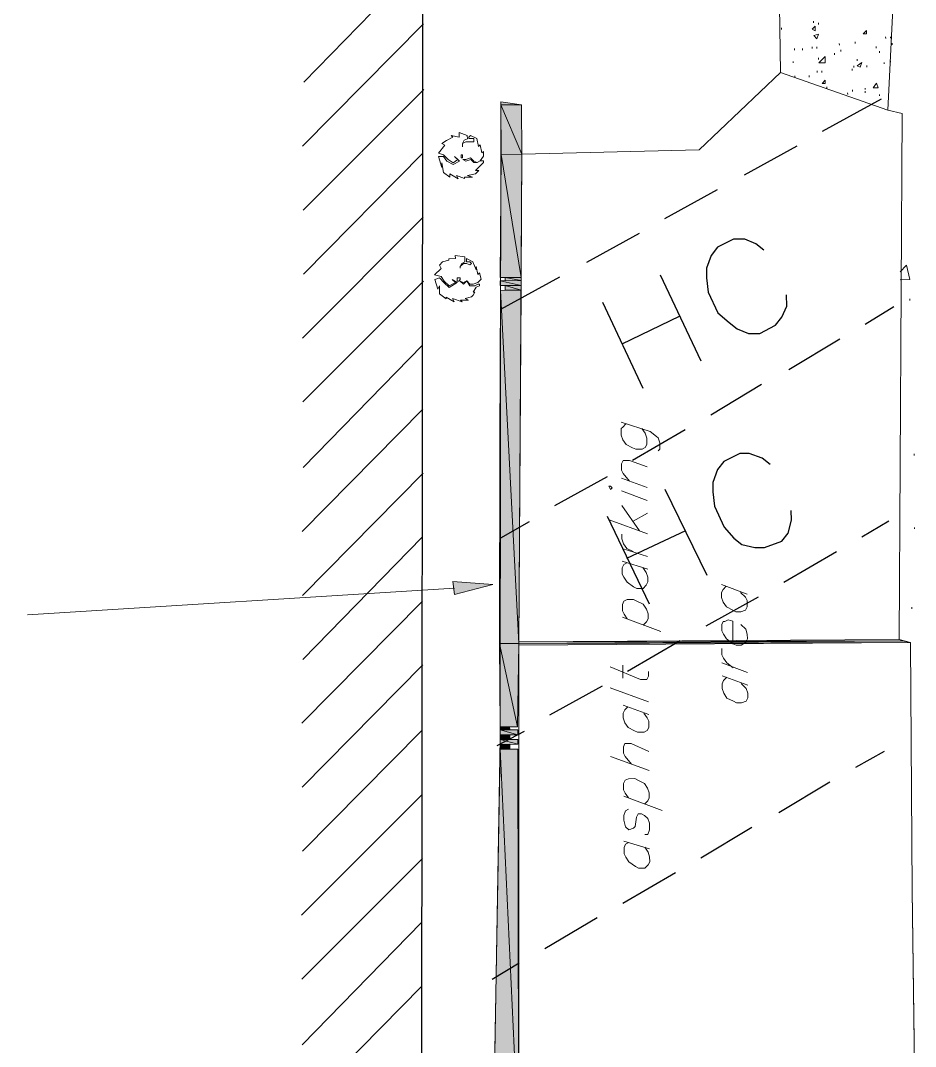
# Model space of a CAD drawing. Header units: inches. Extents: x -5728 to 15181, y 9834 to 15140.
# Drawn here: x 5879 to 6327, y 10559 to 11072 of the extents above; entities that cross this region are included whole.
import ezdxf

# ---------------------------------------------------------------- set-up
doc = ezdxf.new("R2010")
doc.units = ezdxf.units.IN
doc.header["$MEASUREMENT"] = 0
doc.linetypes.add('IMPORT-DASHEDX2 _4_', pattern=[0.1125, 0.075, -0.0375])
for name, color, linetype, lineweight in [('PDF_Geometry', 1, 'Continuous', 9), ('PDF_Solid Fills', 1, 'Continuous', 9), ('site plan converted for PDF_dwg', 1, 'Continuous', 9)]:
    doc.layers.add(name, color=color, linetype=linetype, lineweight=lineweight)

# ---------------------------------------------------------------- blocks, each defined once
blk = doc.blocks.new('site plan converted for PDF_dwg-1480341-SITE PLAN')
at = {"layer": 'PDF_Solid Fills', "lineweight": 15}
for points in [[(3983.32, 1153.8), (3993.72, 1153.8), (3983.32, 1155.4)], [(3983.32, 1129), (3993.72, 1129), (3983.32, 1153.8)], [(3993.72, 1129), (3983.32, 1153.8), (3993.72, 1153.8)], [(3982.52, 1067.4), (3992.92, 1067.4), (3983.32, 1129)], [(3992.92, 1067.4), (3983.32, 1129), (3993.72, 1129)], [(3982.52, 1063.4), (3992.92, 1063.4), (3982.52, 1065.8)], [(3992.92, 1063.4), (3982.52, 1065.8), (3992.92, 1065.8)], [(3984.92, 1065.8), (3992.92, 1065.8), (3984.92, 1067.4)], [(3992.92, 1065.8), (3984.92, 1067.4), (3992.92, 1067.4)], [(3984.92, 1061), (3992.92, 1061), (3984.92, 1063.4)], [(3992.92, 1061), (3984.92, 1063.4), (3992.92, 1063.4)], [(3980.92, 884.2), (3990.52, 884.2), (3982.52, 1061), (3981.84, 985.73)], [(3990.52, 884.2), (3982.52, 1061), (3992.92, 1061), (3991.9, 985.66)], [(3958.52, 909), (3957.72, 915.4), (3977.72, 913.8)], [(3980.92, 842.6), (3989.72, 842.6), (3980.92, 884.2)], [(3989.72, 842.6), (3980.92, 884.2), (3990.52, 884.2)], [(3990.52, 884.2), (4182.52, 884.2), (3990.52, 885)], [(3990.52, 885), (4180.92, 885), (4182.52, 884.2), (4046.58, 884.76)], [(3990.52, 883.4), (4186.52, 883.4), (3990.52, 884.2)], [(3990.52, 884.2), (4182.52, 884.2), (4186.52, 883.4), (4046.57, 883.97)], [(3980.92, 841), (3985.72, 841), (3980.92, 842.6)], [(3985.72, 841), (3980.92, 842.6), (3985.72, 842.6)], [(3980.92, 838.6), (3989.72, 838.6), (3980.92, 841)], [(3989.72, 838.6), (3980.92, 841), (3989.72, 841)], [(3980.92, 837), (3985.72, 837), (3980.92, 838.6)], [(3985.72, 837), (3980.92, 838.6), (3985.72, 838.6)], [(3980.92, 836.2), (3985.72, 836.2), (3980.92, 837)], [(3985.72, 836.2), (3980.92, 837), (3985.72, 837)], [(3980.92, 833.8), (3989.72, 833.8), (3980.92, 836.2)], [(3989.72, 833.8), (3980.92, 836.2), (3989.72, 836.2)], [(3980.92, 831.4), (3985.72, 831.4), (3980.92, 833.8)], [(3985.72, 831.4), (3980.92, 833.8), (3985.72, 833.8)], [(3976.12, 631.4), (3988.92, 631.4), (3980.92, 831.4), (3976.77, 658.63)], [(3988.92, 631.4), (3980.92, 831.4), (3989.72, 831.4), (3989.03, 658.55)]]:
    blk.add_hatch(color=155, dxfattribs=at).paths.add_polyline_path(points, flags=0)
at = {"layer": 'PDF_Geometry', "color": 155, "lineweight": 15}
for p, q in [((3884.92, 1165.8), (3944.92, 1226.6)), ((3884.12, 1133.8), (3944.92, 1194.6)), ((4124.12, 1191.4), (4124.12, 1190.6)), ((4140.12, 1194.6), (4140.12, 1193.8)), ((4142.52, 1193.8), (4142.52, 1193)), ((4176.12, 1186.6), (4176.12, 1185.8)), ((4178.52, 1186.6), (4178.52, 1185.8)), ((4130.52, 1181), (4130.52, 1180.2)), ((4134.52, 1181), (4134.52, 1180.2)), ((4139.32, 1181.8), (4139.32, 1181)), ((4141.72, 1181.8), (4141.72, 1181)), ((4152.92, 1183.4), (4152.92, 1182.6)), ((4160.92, 1184.2), (4160.92, 1183.4)), ((4171.32, 1181.8), (4171.32, 1181)), ((4179.32, 1183.4), (4179.32, 1182.6)), ((4123.32, 1179.4), (4123.32, 1178.6)), ((4142.52, 1176.2), (4142.52, 1175.4)), ((4150.52, 1178.6), (4150.52, 1177.8)), ((4153.72, 1180.2), (4153.72, 1179.4)), ((4172.92, 1179.4), (4172.92, 1178.6)), ((4129.72, 1174.6), (4129.72, 1173.8)), ((4159.32, 1170.6), (4159.32, 1169.8)), ((4160.12, 1172.2), (4160.12, 1171.4)), ((4161.72, 1175.4), (4161.72, 1174.6)), ((4166.52, 1172.2), (4166.52, 1171.4)), ((4175.32, 1173.8), (4175.32, 1173)), ((4178.52, 1174.6), (4178.52, 1173.8)), ((4130.52, 1167.4), (4130.52, 1166.6)), ((4137.72, 1167.4), (4137.72, 1166.6)), ((4141.72, 1169.8), (4141.72, 1169)), ((4144.12, 1169.8), (4144.12, 1169)), ((3884.12, 1101.8), (3944.92, 1161.8)), ((4146.52, 1161.8), (4146.52, 1161)), ((4165.72, 1161), (4165.72, 1160.2)), ((4156.92, 1158.6), (4156.92, 1157.8)), ((4159.32, 1160.2), (4159.32, 1159.4)), ((4165.72, 1159.4), (4165.72, 1158.6)), ((4172.92, 1157.8), (4172.92, 1157)), ((3884.12, 1069.8), (3944.12, 1129.8)), ((3883.32, 1037.8), (3944.12, 1097.8)), ((3883.32, 1005.8), (3944.12, 1065.8)), ((4187.32, 1055.4), (4187.32, 1054.6)), ((3883.32, 973), (3943.32, 1033.8)), ((3882.52, 941), (3943.32, 1001.8)), ((4188.92, 977.8), (4188.92, 977)), ((3882.52, 909), (3943.32, 969.8)), ((4055.32, 961.8), (4042.52, 966.6)), ((4042.52, 960.2), (4055.32, 955.4)), ((4042.52, 953), (4051.32, 940.2)), ((4055.32, 938.6), (4036.12, 945.8)), ((4048.12, 945), (4055.32, 949)), ((4188.92, 941), (4188.92, 940.2)), ((3882.52, 877), (3942.52, 937.8)), ((4055.32, 927.4), (4042.52, 931.4)), ((4042.52, 925), (4055.32, 921)), ((3958.52, 912.2), (3744.92, 900.2)), ((4092.12, 913), (4104.92, 908.2)), ((3881.72, 845), (3942.52, 905.8)), ((4187.32, 901), (4187.32, 900.2)), ((4042.52, 897), (4061.72, 889.8)), ((3881.72, 813), (3942.52, 873.8)), ((4042.52, 866.6), (4042.52, 873)), ((4104.92, 869), (4092.12, 873.8)), ((4092.12, 867.4), (4104.92, 862.6)), ((4055.32, 854.6), (4036.12, 861.8)), ((4042.52, 853), (4055.32, 848.2)), ((3881.72, 781), (3941.72, 841)), ((4055.32, 820.2), (4036.12, 827.4)), ((3880.92, 749), (3941.72, 809)), ((4042.52, 807.4), (4061.72, 800.2)), ((4042.52, 785), (4055.32, 781)), ((3880.92, 717), (3941.72, 777)), ((3880.92, 684.2), (3940.92, 745)), ((3880.12, 652.2), (3940.92, 713))]:
    blk.add_line(p, q, dxfattribs=at)
at = {"layer": 'PDF_Geometry', "color": 165, "lineweight": 25}
for p, q in [((4173.72, 1155.4), (4144.12, 1139.4)), ((4131.32, 1132.2), (4104.92, 1117.8)), ((4091.32, 1110.6), (4064.92, 1096.2)), ((4052.12, 1089), (4025.72, 1074.6)), ((4062.52, 1068.2), (4082.52, 1025)), ((4012.12, 1067.4), (3982.52, 1051.4)), ((4053.72, 1011.4), (4033.72, 1054.6)), ((4043.32, 1033.8), (4072.12, 1047.4)), ((4179.32, 1051.4), (4164.92, 1042.6)), ((4152.12, 1035.4), (4126.52, 1020.2)), ((4112.92, 1013), (4087.32, 997.8)), ((4074.52, 990.6), (4048.12, 975.4)), ((4035.32, 967.4), (4008.92, 953)), ((4064.12, 961), (4084.92, 917.8)), ((3996.12, 945), (3981.72, 937)), ((4056.12, 903.4), (4035.32, 947.4)), ((4044.92, 926.6), (4074.52, 940.2)), ((4176.12, 944.2), (4162.52, 936.2)), ((4149.72, 929), (4123.32, 913.8)), ((4110.52, 906.6), (4084.12, 892.2)), ((4071.32, 885), (4044.92, 869.8)), ((4032.12, 862.6), (4005.72, 848.2)), ((3992.92, 840.2), (3979.32, 833)), ((4172.92, 829), (4158.52, 821)), ((4145.72, 813.8), (4120.12, 798.6)), ((4106.52, 791.4), (4080.92, 776.2)), ((4068.12, 769), (4041.72, 753.8)), ((4028.92, 746.6), (4002.52, 731.4)), ((3989.72, 724.2), (3976.12, 716.2))]:
    blk.add_line(p, q, dxfattribs=at)
at = {"layer": 'PDF_Geometry', "color": 165, "lineweight": 25, "flags": 128}
for points in [[(1827.32, 526.6), (3939.32, 504.2), (3945.72, 1333), (3993.72, 1333), (3995.32, 1477), (3947.32, 1477.8), (3956.12, 2606.6), (2898.52, 2615.4), (2895.32, 2303.4), (3112.92, 2300.2), (3112.12, 2047.4), (3472.92, 2046.6), (3471.32, 1902.6), (2028.12, 1914.6)], [(4114.52, 1080.2), (4110.52, 1083.4), (4104.92, 1085.8), (4099.32, 1085.8), (4091.32, 1081.8), (4088.12, 1077.8), (4085.72, 1071.4), (4085.72, 1066.6), (4086.52, 1059.4), (4091.32, 1049), (4096.92, 1044.2), (4100.92, 1041), (4106.52, 1038.6), (4112.12, 1038.6), (4120.12, 1042.6), (4123.32, 1046.6), (4125.72, 1052.2), (4125.72, 1057.8)], [(4116.92, 973), (4112.92, 976.2), (4106.52, 978.6), (4101.72, 978.6), (4093.72, 974.6), (4090.52, 970.6), (4088.12, 964.2), (4088.12, 959.4), (4088.92, 952.2), (4093.72, 941.8), (4098.52, 936.2), (4102.52, 933), (4108.92, 931.4), (4113.72, 931.4), (4122.52, 934.6), (4125.72, 938.6), (4127.32, 945), (4127.32, 949.8)]]:
    blk.add_lwpolyline(points, dxfattribs=at)
at = {"layer": 'PDF_Geometry', "color": 155, "lineweight": 15, "flags": 128}
for points in [[(4187.32, 633.8), (4186.52, 759.4), (4186.52, 883.4), (4180.92, 885), (4184.12, 1148.2), (4176.92, 1149.8), (4181.72, 1234.6), (4184.92, 1449.8), (4182.52, 1481)], [(4176.92, 1149.8), (4123.32, 1169), (4121.72, 1369.8), (4066.52, 1370.6), (4065.72, 1334.6), (3993.72, 1333.8)], [(3988.92, 631.4), (3976.12, 629.8), (3980.92, 837), (3983.32, 1155.4), (3993.72, 1153.8), (3993.72, 1129)], [(4182.52, 1069), (4185.72, 1072.2), (4187.32, 1065), (4182.52, 1065)], [(4042.52, 994.6), (4056.92, 989.8), (4060.12, 987.4), (4060.92, 986.6), (4061.72, 984.2), (4061.72, 981), (4060.92, 980.2)], [(4044.92, 993.8), (4043.32, 992.2), (4042.52, 991.4), (4042.52, 988.2), (4043.32, 985.8), (4044.92, 983.4), (4048.12, 981.8), (4049.72, 981), (4052.92, 981), (4054.52, 981.8), (4055.32, 983.4), (4055.32, 986.6), (4054.52, 989), (4052.92, 991.4)], [(4046.52, 965), (4043.32, 969), (4042.52, 970.6), (4042.52, 973.8), (4043.32, 975.4), (4046.52, 975.4), (4055.32, 972.2)], [(4048.12, 929.8), (4044.92, 931.4), (4043.32, 933.8), (4042.52, 936.2), (4042.52, 938.6)], [(4044.92, 924.2), (4043.32, 923.4), (4042.52, 921.8), (4042.52, 918.6), (4043.32, 917), (4044.92, 914.6), (4048.12, 912.2), (4049.72, 911.4), (4052.92, 911.4), (4054.52, 913), (4055.32, 914.6), (4055.32, 917), (4054.52, 919.4), (4052.92, 921.8)], [(4094.52, 912.2), (4092.92, 910.6), (4092.12, 909), (4092.12, 906.6), (4092.92, 904.2), (4094.52, 901.8), (4097.72, 900.2), (4099.32, 899.4), (4101.72, 899.4), (4104.12, 900.2), (4104.92, 901.8), (4104.92, 905), (4104.12, 906.6), (4101.72, 909)], [(4044.92, 896.2), (4043.32, 898.6), (4042.52, 900.2), (4042.52, 903.4), (4043.32, 905), (4044.92, 905.8), (4048.12, 905.8), (4049.72, 905), (4052.92, 903.4), (4054.52, 901), (4055.32, 898.6), (4055.32, 896.2), (4054.52, 894.6), (4052.92, 893)], [(4097.72, 883.4), (4097.72, 894.6), (4095.32, 895.4), (4093.72, 894.6), (4092.92, 894.6), (4092.12, 893), (4092.12, 889.8), (4092.92, 888.2), (4094.52, 885.8), (4097.72, 883.4), (4099.32, 882.6), (4101.72, 882.6), (4104.12, 884.2), (4104.92, 885.8), (4104.92, 888.2), (4104.12, 890.6), (4101.72, 893)], [(4097.72, 871.4), (4094.52, 873.8), (4092.92, 876.2), (4092.12, 877.8), (4092.12, 881)], [(4036.12, 872.2), (4051.32, 865.8), (4054.52, 865.8), (4055.32, 867.4), (4055.32, 869.8)], [(4094.52, 866.6), (4092.92, 865), (4092.12, 863.4), (4092.12, 861), (4092.92, 858.6), (4094.52, 856.2), (4097.72, 854.6), (4099.32, 853.8), (4101.72, 853.8), (4104.12, 854.6), (4104.92, 856.2), (4104.92, 858.6), (4104.12, 861), (4101.72, 863.4)], [(4044.92, 852.2), (4043.32, 850.6), (4042.52, 849), (4042.52, 846.6), (4043.32, 844.2), (4044.92, 841.8), (4048.12, 840.2), (4049.72, 839.4), (4052.92, 839.4), (4054.52, 840.2), (4055.32, 841.8), (4055.32, 845), (4054.52, 846.6), (4052.92, 849)], [(4046.52, 823.4), (4043.32, 827.4), (4042.52, 829), (4042.52, 832.2), (4043.32, 833.8), (4046.52, 833.8), (4055.32, 829.8)], [(4044.92, 806.6), (4043.32, 809), (4042.52, 810.6), (4042.52, 813.8), (4043.32, 815.4), (4044.92, 816.2), (4048.12, 816.2), (4049.72, 815.4), (4052.92, 813.8), (4054.52, 811.4), (4055.32, 809), (4055.32, 806.6), (4054.52, 805), (4052.92, 803.4)], [(4044.92, 801), (4043.32, 800.2), (4042.52, 797.8), (4042.52, 795.4), (4043.32, 792.2), (4044.92, 790.6), (4047.32, 791.4), (4048.12, 792.2), (4048.92, 797), (4049.72, 798.6), (4051.32, 798.6), (4052.92, 797.8), (4054.52, 796.2), (4055.32, 793.8), (4055.32, 790.6), (4054.52, 788.2), (4052.92, 788.2)], [(4044.92, 784.2), (4043.32, 783.4), (4042.52, 781.8), (4042.52, 778.6), (4043.32, 777), (4044.92, 774.6), (4048.12, 772.2), (4049.72, 771.4), (4052.92, 771.4), (4054.52, 773), (4055.32, 774.6), (4055.32, 777), (4054.52, 779.4), (4052.92, 781.8)]]:
    blk.add_lwpolyline(points, dxfattribs=at)
for points in [[(4140.92, 1192.2), (4140.92, 1189.8), (4139.32, 1190.6)], [(4142.52, 1188.2), (4141.72, 1185.8), (4140.12, 1187.4)], [(4166.52, 1189.8), (4166.52, 1188.2), (4164.92, 1188.2)], [(4145.72, 1173.8), (4142.52, 1173.8), (4145.72, 1177)], [(4164.12, 1173.8), (4163.32, 1171.4), (4161.72, 1172.2)], [(4187.32, 632.2), (4186.52, 759.4), (4186.52, 883.4), (4180.92, 885), (4184.12, 1148.2), (4176.92, 1149.8), (4123.32, 1169), (4082.52, 1130.6), (3993.72, 1129), (3990.52, 884.2), (3988.92, 631.4), (4143.32, 634.6), (4166.52, 633)], [(4145.72, 1165), (4145.72, 1163.4), (4144.12, 1163.4)], [(4171.32, 1163.4), (4172.12, 1161), (4169.72, 1161)], [(3968.92, 1117.8), (3966.52, 1118.6), (3970.52, 1119.4), (3971.32, 1120.2), (3972.12, 1121), (3970.52, 1121), (3972.92, 1123.4), (3974.52, 1125), (3974.52, 1125.8), (3972.92, 1125.8), (3971.32, 1125), (3969.72, 1125), (3968.12, 1126.6), (3965.72, 1125.8), (3964.12, 1126.6), (3965.72, 1126.6), (3968.12, 1127.4), (3969.72, 1125.8), (3971.32, 1125), (3972.92, 1125.8), (3974.52, 1128.2), (3974.52, 1130.6), (3973.72, 1129.8), (3972.92, 1133.8), (3972.12, 1133), (3971.32, 1137), (3968.12, 1138.6), (3967.32, 1137.8), (3967.32, 1137), (3969.72, 1137), (3969.72, 1135.4), (3965.72, 1135.4), (3964.12, 1134.6), (3964.12, 1133), (3964.12, 1134.6), (3964.92, 1136.2), (3966.52, 1137), (3966.52, 1138.6), (3962.52, 1140.2), (3962.52, 1137.8), (3958.52, 1138.6), (3959.32, 1137.8), (3956.12, 1136.2), (3953.72, 1134.6), (3955.32, 1133.8), (3952.12, 1129.8), (3954.52, 1129), (3956.92, 1126.6), (3959.32, 1125), (3961.72, 1126.6), (3960.12, 1128.2), (3962.52, 1125.8), (3959.32, 1124.2), (3956.12, 1125.8), (3954.52, 1128.2), (3952.12, 1128.2), (3953.72, 1122.6), (3953.72, 1125), (3954.52, 1120.2), (3957.72, 1117.8), (3957.72, 1119.4), (3961.72, 1117), (3960.92, 1118.6), (3964.92, 1117), (3964.92, 1117.8)], [(3964.12, 1128.2), (3964.12, 1129), (3963.32, 1129), (3963.32, 1127.4), (3964.12, 1127.4)], [(3966.52, 1056.2), (3964.92, 1057), (3968.12, 1057.8), (3968.92, 1058.6), (3969.72, 1060.2), (3968.92, 1060.2), (3970.52, 1062.6), (3972.12, 1063.4), (3972.12, 1064.2), (3971.32, 1064.2), (3969.72, 1063.4), (3967.32, 1063.4), (3965.72, 1065.8), (3964.12, 1064.2), (3962.52, 1065.8), (3964.12, 1065), (3965.72, 1065.8), (3967.32, 1064.2), (3968.92, 1064.2), (3971.32, 1065), (3972.92, 1066.6), (3972.12, 1069.8), (3971.32, 1069), (3970.52, 1073), (3970.52, 1071.4), (3968.92, 1075.4), (3965.72, 1077), (3965.72, 1075.4), (3967.32, 1075.4), (3968.12, 1074.6), (3967.32, 1073.8), (3965.72, 1074.6), (3964.12, 1074.6), (3962.52, 1073), (3962.52, 1072.2), (3962.52, 1073), (3963.32, 1074.6), (3964.92, 1075.4), (3964.92, 1077.8), (3960.12, 1078.6), (3960.12, 1077), (3956.92, 1077), (3956.92, 1076.2), (3953.72, 1075.4), (3952.12, 1073.8), (3952.92, 1072.2), (3949.72, 1069), (3952.92, 1068.2), (3954.52, 1065.8), (3956.92, 1063.4), (3960.12, 1065), (3958.52, 1066.6), (3960.92, 1065), (3956.92, 1062.6), (3954.52, 1065), (3952.12, 1067.4), (3949.72, 1066.6), (3951.32, 1061.8), (3952.12, 1063.4), (3952.12, 1059.4), (3955.32, 1057), (3955.32, 1057.8), (3959.32, 1055.4), (3958.52, 1057), (3963.32, 1055.4), (3962.52, 1056.2)], [(3962.52, 1066.6), (3962.52, 1067.4), (3960.92, 1067.4), (3960.92, 1065.8), (3961.72, 1065.8)], [(4036.92, 961), (4037.72, 961.8), (4036.92, 962.6), (4036.12, 962.6)]]:
    blk.add_lwpolyline(points, close=True, dxfattribs=at)
at = {"layer": 'PDF_Solid Fills', "color": 155, "lineweight": 15}
for p, q in [((3993.72, 1153.8), (3983.32, 1155.4)), ((3983.32, 1155.4), (3983.32, 1153.8)), ((3983.32, 1153.8), (3993.72, 1153.8)), ((3993.72, 1129), (3983.32, 1153.8)), ((3983.32, 1153.8), (3983.32, 1129)), ((3993.72, 1129), (3983.32, 1153.8)), ((3983.32, 1153.8), (3993.72, 1153.8)), ((3993.72, 1153.8), (3993.72, 1129)), ((3983.32, 1129), (3982.52, 1067.4)), ((3983.32, 1129), (3993.72, 1129)), ((3992.92, 1067.4), (3983.32, 1129)), ((3992.92, 1067.4), (3983.32, 1129)), ((3983.32, 1129), (3993.72, 1129)), ((3993.72, 1129), (3992.92, 1067.4)), ((3982.52, 1067.4), (3992.92, 1067.4)), ((3992.92, 1063.4), (3982.52, 1065.8)), ((3982.52, 1065.8), (3982.52, 1063.4)), ((3992.92, 1063.4), (3982.52, 1065.8)), ((3982.52, 1065.8), (3992.92, 1065.8)), ((3982.52, 1063.4), (3992.92, 1063.4)), ((3992.92, 1065.8), (3984.92, 1067.4)), ((3984.92, 1067.4), (3984.92, 1065.8)), ((3992.92, 1065.8), (3984.92, 1067.4)), ((3984.92, 1067.4), (3992.92, 1067.4)), ((3984.92, 1065.8), (3992.92, 1065.8)), ((3992.92, 1061), (3984.92, 1063.4)), ((3984.92, 1063.4), (3984.92, 1061)), ((3992.92, 1061), (3984.92, 1063.4)), ((3984.92, 1063.4), (3992.92, 1063.4)), ((3992.92, 1067.4), (3992.92, 1065.8)), ((3992.92, 1065.8), (3992.92, 1063.4)), ((3992.92, 1063.4), (3992.92, 1061)), ((3982.52, 1061), (3981.84, 985.73)), ((3990.52, 884.2), (3982.52, 1061)), ((3990.52, 884.2), (3982.52, 1061)), ((3982.52, 1061), (3992.92, 1061)), ((3984.92, 1061), (3992.92, 1061)), ((3992.92, 1061), (3991.9, 985.66)), ((3981.84, 985.73), (3980.92, 884.2)), ((3991.9, 985.66), (3990.52, 884.2)), ((3958.52, 909), (3957.72, 915.4)), ((3957.72, 915.4), (3977.72, 913.8)), ((3977.72, 913.8), (3958.52, 909)), ((3980.92, 884.2), (3990.52, 884.2)), ((3989.72, 842.6), (3980.92, 884.2)), ((3980.92, 884.2), (3980.92, 842.6)), ((3989.72, 842.6), (3980.92, 884.2)), ((3980.92, 884.2), (3990.52, 884.2)), ((3990.52, 884.2), (3989.72, 842.6)), ((4182.52, 884.2), (3990.52, 885)), ((3990.52, 885), (3990.52, 884.2)), ((3990.52, 885), (4180.92, 885)), ((4046.58, 884.76), (3990.52, 885)), ((3990.52, 884.2), (4182.52, 884.2)), ((4186.52, 883.4), (3990.52, 884.2)), ((3990.52, 884.2), (3990.52, 883.4)), ((3990.52, 884.2), (4182.52, 884.2)), ((4046.57, 883.97), (3990.52, 884.2)), ((3990.52, 883.4), (4186.52, 883.4)), ((4186.52, 883.4), (4046.57, 883.97)), ((4182.52, 884.2), (4046.58, 884.76)), ((4180.92, 885), (4182.52, 884.2)), ((4182.52, 884.2), (4186.52, 883.4)), ((3980.92, 842.6), (3989.72, 842.6)), ((3985.72, 841), (3980.92, 842.6)), ((3980.92, 842.6), (3980.92, 841)), ((3985.72, 841), (3980.92, 842.6)), ((3980.92, 842.6), (3985.72, 842.6)), ((3985.72, 842.6), (3985.72, 841)), ((3980.92, 841), (3985.72, 841)), ((3989.72, 838.6), (3980.92, 841)), ((3980.92, 841), (3980.92, 838.6)), ((3989.72, 838.6), (3980.92, 841)), ((3980.92, 841), (3989.72, 841)), ((3980.92, 838.6), (3989.72, 838.6)), ((3985.72, 837), (3980.92, 838.6)), ((3980.92, 838.6), (3980.92, 837)), ((3985.72, 837), (3980.92, 838.6)), ((3980.92, 838.6), (3985.72, 838.6)), ((3980.92, 837), (3985.72, 837)), ((3985.72, 836.2), (3980.92, 837)), ((3980.92, 837), (3980.92, 836.2)), ((3985.72, 836.2), (3980.92, 837)), ((3980.92, 837), (3985.72, 837)), ((3985.72, 838.6), (3985.72, 837)), ((3985.72, 837), (3985.72, 836.2)), ((3989.72, 841), (3989.72, 838.6)), ((3980.92, 836.2), (3985.72, 836.2)), ((3989.72, 833.8), (3980.92, 836.2)), ((3980.92, 836.2), (3980.92, 833.8)), ((3989.72, 833.8), (3980.92, 836.2)), ((3980.92, 836.2), (3989.72, 836.2)), ((3980.92, 833.8), (3989.72, 833.8)), ((3985.72, 831.4), (3980.92, 833.8)), ((3980.92, 833.8), (3980.92, 831.4)), ((3985.72, 831.4), (3980.92, 833.8)), ((3980.92, 833.8), (3985.72, 833.8)), ((3985.72, 833.8), (3985.72, 831.4)), ((3989.72, 836.2), (3989.72, 833.8)), ((3980.92, 831.4), (3976.77, 658.63)), ((3980.92, 831.4), (3985.72, 831.4)), ((3988.92, 631.4), (3980.92, 831.4)), ((3988.92, 631.4), (3980.92, 831.4)), ((3980.92, 831.4), (3989.72, 831.4)), ((3989.72, 831.4), (3989.03, 658.55))]:
    blk.add_line(p, q, dxfattribs=at)

msp = doc.modelspace()

# ---------------------------------------------------------------- block references
at = {"layer": 'site plan converted for PDF_dwg', "color": 147, "linetype": 'IMPORT-DASHEDX2 _4_', "rotation": 0.383349167194431}
msp.add_blockref('site plan converted for PDF_dwg-1480341-SITE PLAN', (2144.04, 9849.68), dxfattribs=at)

doc.saveas('drawing.dxf')
